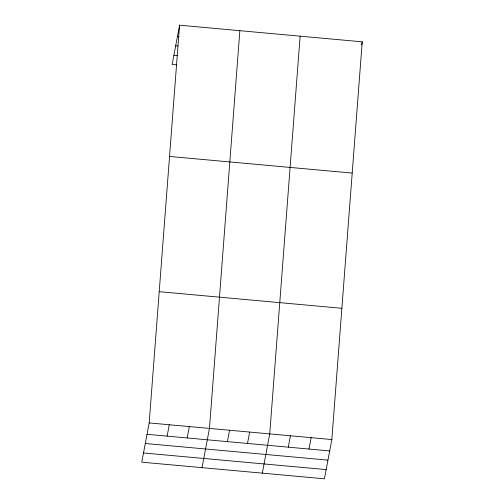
<?xml version="1.0" encoding="UTF-8"?>
<svg xmlns="http://www.w3.org/2000/svg" width="504" height="504" viewBox="0 0 504 504"><rect width="100%" height="100%" fill="white"/><g stroke="black" fill="none" stroke-linecap="round" stroke-linejoin="round"><path stroke-width="0.76" d="M149.178 422.925L179.575 25.2L362.237 41.826L331.84 439.551L324.425 478.8L141.763 462.174L149.178 422.925L331.84 439.551M239.854 30.687L209.456 428.413L202.041 467.662M300.132 36.175L269.734 433.9L262.319 473.149M179.575 25.2L172.16 64.449L176.797 64.871M167.12 436.136L169.268 424.752M187.211 437.963L189.365 426.586M227.398 441.624L229.547 430.24M247.489 443.451L249.644 432.067M361.664 44.862L362.237 41.826M288.288 447.161L290.436 435.784M308.99 449.045L311.138 437.667M177.427 36.578L178.97 36.723M175.688 45.776L178.007 45.99M173.899 55.251L177.761 55.604M169.546 156.448L352.208 173.074M159.207 291.677L341.87 308.303M147.023 434.303L329.692 450.929M145.291 443.501L327.953 460.127M143.495 452.976L326.164 469.602"/></g></svg>
